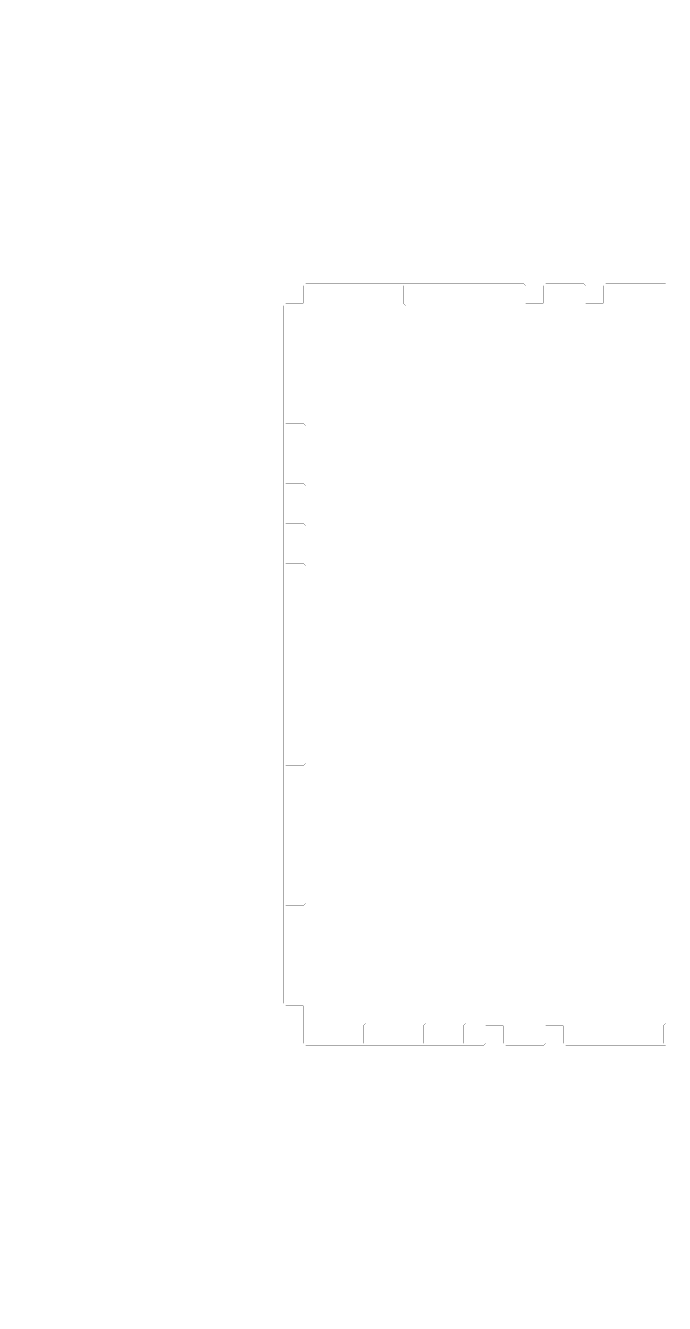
# Model space of a CAD drawing. Header units: metres. Extents: x 0 to 4990, y -4990 to 0.
# Drawn here: x 0 to 2495, y -4990 to 0 of the extents above; entities that cross this region are included whole.
import ezdxf

# ---------------------------------------------------------------- set-up
doc = ezdxf.new("R2010")
doc.units = ezdxf.units.M
doc.layers.add('conductor', color=1, linetype='Continuous')
doc.layers.add('substrate', color=5, linetype='Continuous')

msp = doc.modelspace()

# ---------------------------------------------------------------- linework, layer by layer
at = {"layer": 'conductor', "const_width": 0.5}
msp.add_lwpolyline([(2500, -1093.75), (2490.234375, -1093.75), (2480.46875, -1093.75), (2470.703125, -1093.75), (2460.9375, -1093.75), (2451.171875, -1093.75), (2441.40625, -1093.75), (2431.640625, -1093.75), (2421.875, -1093.75), (2412.109375, -1093.75), (2402.34375, -1093.75), (2392.578125, -1093.75), (2382.8125, -1093.75), (2373.046875, -1093.75), (2363.28125, -1093.75), (2353.515625, -1093.75), (2343.75, -1093.75), (2333.984375, -1093.75), (2324.21875, -1093.75), (2314.453125, -1093.75), (2304.6875, -1093.75), (2294.921875, -1093.75), (2285.15625, -1093.75), (2275.390625, -1093.75), (2265.625, -1093.75), (2255.859375, -1093.75), (2246.09375, -1093.75), (2236.328125, -1093.75), (2226.5625, -1093.75), (2216.796875, -1093.75), (2207.03125, -1093.75), (2197.265625, -1093.75), (2187.5, -1093.75), (2177.734375, -1093.75), (2167.96875, -1093.75), (2158.203125, -1093.75), (2148.4375, -1093.75), (2138.671875, -1093.75), (2128.90625, -1093.75), (2119.140625, -1093.75), (2109.375, -1093.75), (2099.609375, -1093.75), (2089.84375, -1093.75), (2080.078125, -1093.75), (2070.3125, -1093.75), (2060.546875, -1093.75), (2050.78125, -1093.75), (2041.015625, -1093.75), (2031.25, -1093.75), (2021.484375, -1093.75), (2011.71875, -1093.75), (2001.953125, -1093.75), (1992.1875, -1093.75), (1982.421875, -1093.75), (1972.65625, -1093.75), (1962.890625, -1093.75), (1953.125, -1093.75), (1943.359375, -1093.75), (1933.59375, -1093.75), (1923.828125, -1093.75), (1914.0625, -1093.75), (1904.296875, -1093.75), (1894.53125, -1093.75), (1884.765625, -1093.75), (1875, -1093.75), (1865.234375, -1093.75), (1855.46875, -1093.75), (1845.703125, -1093.75), (1835.9375, -1093.75), (1826.171875, -1093.75), (1816.40625, -1093.75), (1806.640625, -1093.75), (1796.875, -1093.75), (1787.109375, -1093.75), (1777.34375, -1093.75), (1767.578125, -1093.75), (1757.8125, -1093.75), (1748.046875, -1093.75), (1738.28125, -1093.75), (1728.515625, -1093.75), (1718.75, -1093.75), (1708.984375, -1093.75), (1699.21875, -1093.75), (1689.453125, -1093.75), (1679.6875, -1093.75), (1669.921875, -1093.75), (1660.15625, -1093.75), (1650.390625, -1093.75), (1640.625, -1093.75), (1630.859375, -1093.75), (1621.09375, -1093.75), (1611.328125, -1093.75), (1601.5625, -1093.75), (1591.796875, -1093.75), (1582.03125, -1093.75), (1572.265625, -1093.75), (1562.5, -1093.75), (1552.734375, -1093.75), (1542.96875, -1093.75), (1533.203125, -1093.75), (1523.4375, -1093.75), (1513.671875, -1093.75), (1503.90625, -1093.75), (1494.140625, -1093.75), (1484.375, -1093.75), (1474.609375, -1083.984375), (1474.609375, -1074.21875), (1474.609375, -1064.453125), (1474.609375, -1054.6875), (1474.609375, -1044.921875), (1474.609375, -1035.15625), (1474.609375, -1025.390625), (1474.609375, -1015.625), (1464.84375, -1015.625), (1455.078125, -1015.625), (1445.3125, -1015.625), (1435.546875, -1015.625), (1425.78125, -1015.625), (1416.015625, -1015.625), (1406.25, -1015.625), (1396.484375, -1015.625), (1386.71875, -1015.625), (1376.953125, -1015.625), (1367.1875, -1015.625), (1357.421875, -1015.625), (1347.65625, -1015.625), (1337.890625, -1015.625), (1328.125, -1015.625), (1318.359375, -1015.625), (1308.59375, -1015.625), (1298.828125, -1015.625), (1289.0625, -1015.625), (1279.296875, -1015.625), (1269.53125, -1015.625), (1259.765625, -1015.625), (1250, -1015.625), (1240.234375, -1015.625), (1230.46875, -1015.625), (1220.703125, -1015.625), (1210.9375, -1015.625), (1201.171875, -1015.625), (1191.40625, -1015.625), (1181.640625, -1015.625), (1171.875, -1015.625), (1162.109375, -1015.625), (1152.34375, -1015.625), (1142.578125, -1015.625), (1132.8125, -1015.625), (1123.046875, -1015.625), (1113.28125, -1015.625), (1103.515625, -1015.625), (1093.75, -1015.625), (1093.75, -1025.390625), (1093.75, -1035.15625), (1093.75, -1044.921875), (1093.75, -1054.6875), (1093.75, -1064.453125), (1093.75, -1074.21875), (1093.75, -1083.984375), (1083.984375, -1093.75), (1074.21875, -1093.75), (1064.453125, -1093.75), (1054.6875, -1093.75), (1044.921875, -1093.75), (1035.15625, -1093.75), (1025.390625, -1093.75), (1015.625, -1093.75), (1015.625, -1103.515625), (1015.625, -1113.28125), (1015.625, -1123.046875), (1015.625, -1132.8125), (1015.625, -1142.578125), (1015.625, -1152.34375), (1015.625, -1162.109375), (1015.625, -1171.875), (1015.625, -1181.640625), (1015.625, -1191.40625), (1015.625, -1201.171875), (1015.625, -1210.9375), (1015.625, -1220.703125), (1015.625, -1230.46875), (1015.625, -1240.234375), (1015.625, -1250), (1015.625, -1259.765625), (1015.625, -1269.53125), (1015.625, -1279.296875), (1015.625, -1289.0625), (1015.625, -1298.828125), (1015.625, -1308.59375), (1015.625, -1318.359375), (1015.625, -1328.125), (1015.625, -1337.890625), (1015.625, -1347.65625), (1015.625, -1357.421875), (1015.625, -1367.1875), (1015.625, -1376.953125), (1015.625, -1386.71875), (1015.625, -1396.484375), (1015.625, -1406.25), (1015.625, -1416.015625), (1015.625, -1425.78125), (1015.625, -1435.546875), (1015.625, -1445.3125), (1015.625, -1455.078125), (1015.625, -1464.84375), (1015.625, -1474.609375), (1015.625, -1484.375), (1015.625, -1494.140625), (1015.625, -1503.90625), (1015.625, -1513.671875), (1015.625, -1523.4375), (1015.625, -1533.203125), (1015.625, -1542.96875), (1015.625, -1552.734375), (1025.390625, -1552.734375), (1035.15625, -1552.734375), (1044.921875, -1552.734375), (1054.6875, -1552.734375), (1064.453125, -1552.734375), (1074.21875, -1552.734375), (1083.984375, -1552.734375), (1093.75, -1562.5), (1093.75, -1572.265625), (1093.75, -1582.03125), (1093.75, -1591.796875), (1093.75, -1601.5625), (1093.75, -1611.328125), (1093.75, -1621.09375), (1093.75, -1630.859375), (1083.984375, -1640.625), (1074.21875, -1640.625), (1064.453125, -1640.625), (1054.6875, -1640.625), (1044.921875, -1640.625), (1035.15625, -1640.625), (1025.390625, -1640.625), (1015.625, -1640.625), (1015.625, -1650.390625), (1015.625, -1660.15625), (1015.625, -1669.921875), (1015.625, -1679.6875), (1015.625, -1689.453125), (1015.625, -1699.21875), (1015.625, -1708.984375), (1015.625, -1718.75), (1015.625, -1728.515625), (1015.625, -1738.28125), (1015.625, -1748.046875), (1015.625, -1757.8125), (1015.625, -1767.578125), (1015.625, -1777.34375), (1015.625, -1787.109375), (1025.390625, -1787.109375), (1035.15625, -1787.109375), (1044.921875, -1787.109375), (1054.6875, -1787.109375), (1064.453125, -1787.109375), (1074.21875, -1787.109375), (1083.984375, -1787.109375), (1093.75, -1796.875), (1093.75, -1806.640625), (1093.75, -1816.40625), (1093.75, -1826.171875), (1093.75, -1835.9375), (1093.75, -1845.703125), (1093.75, -1855.46875), (1093.75, -1865.234375), (1083.984375, -1875), (1074.21875, -1875), (1064.453125, -1875), (1054.6875, -1875), (1044.921875, -1875), (1035.15625, -1875), (1025.390625, -1875), (1015.625, -1875), (1015.625, -1884.765625), (1015.625, -1894.53125), (1015.625, -1904.296875), (1015.625, -1914.0625), (1015.625, -1923.828125), (1015.625, -1933.59375), (1015.625, -1943.359375), (1025.390625, -1943.359375), (1035.15625, -1943.359375), (1044.921875, -1943.359375), (1054.6875, -1943.359375), (1064.453125, -1943.359375), (1074.21875, -1943.359375), (1083.984375, -1943.359375), (1093.75, -1953.125), (1093.75, -1962.890625), (1093.75, -1972.65625), (1093.75, -1982.421875), (1093.75, -1992.1875), (1093.75, -2001.953125), (1093.75, -2011.71875), (1093.75, -2021.484375), (1083.984375, -2031.25), (1074.21875, -2031.25), (1064.453125, -2031.25), (1054.6875, -2031.25), (1044.921875, -2031.25), (1035.15625, -2031.25), (1025.390625, -2031.25), (1015.625, -2031.25), (1015.625, -2041.015625), (1015.625, -2050.78125), (1015.625, -2060.546875), (1015.625, -2070.3125), (1015.625, -2080.078125), (1015.625, -2089.84375), (1015.625, -2099.609375), (1025.390625, -2099.609375), (1035.15625, -2099.609375), (1044.921875, -2099.609375), (1054.6875, -2099.609375), (1064.453125, -2099.609375), (1074.21875, -2099.609375), (1083.984375, -2099.609375), (1093.75, -2109.375), (1093.75, -2119.140625), (1093.75, -2128.90625), (1093.75, -2138.671875), (1093.75, -2148.4375), (1093.75, -2158.203125), (1093.75, -2167.96875), (1093.75, -2177.734375), (1083.984375, -2187.5), (1074.21875, -2187.5), (1064.453125, -2187.5), (1054.6875, -2187.5), (1044.921875, -2187.5), (1035.15625, -2187.5), (1025.390625, -2187.5), (1015.625, -2187.5), (1015.625, -2197.265625), (1015.625, -2207.03125), (1015.625, -2216.796875), (1015.625, -2226.5625), (1015.625, -2236.328125), (1015.625, -2246.09375), (1015.625, -2255.859375), (1015.625, -2265.625), (1015.625, -2275.390625), (1015.625, -2285.15625), (1015.625, -2294.921875), (1015.625, -2304.6875), (1015.625, -2314.453125), (1015.625, -2324.21875), (1015.625, -2333.984375), (1015.625, -2343.75), (1015.625, -2353.515625), (1015.625, -2363.28125), (1015.625, -2373.046875), (1015.625, -2382.8125), (1015.625, -2392.578125), (1015.625, -2402.34375), (1015.625, -2412.109375), (1025.390625, -2412.109375), (1035.15625, -2412.109375), (1044.921875, -2412.109375), (1054.6875, -2412.109375), (1064.453125, -2412.109375), (1074.21875, -2412.109375), (1083.984375, -2412.109375), (1093.75, -2421.875), (1093.75, -2431.640625), (1093.75, -2441.40625), (1093.75, -2451.171875), (1093.75, -2460.9375), (1093.75, -2470.703125), (1093.75, -2480.46875), (1093.75, -2490.234375), (1083.984375, -2500), (1074.21875, -2500), (1064.453125, -2500), (1054.6875, -2500), (1044.921875, -2500), (1035.15625, -2500), (1025.390625, -2500), (1015.625, -2500), (1015.625, -2509.765625), (1015.625, -2519.53125), (1015.625, -2529.296875), (1015.625, -2539.0625), (1015.625, -2548.828125), (1015.625, -2558.59375), (1015.625, -2568.359375), (1015.625, -2578.125), (1015.625, -2587.890625), (1015.625, -2597.65625), (1015.625, -2607.421875), (1015.625, -2617.1875), (1015.625, -2626.953125), (1015.625, -2636.71875), (1015.625, -2646.484375), (1015.625, -2656.25), (1015.625, -2666.015625), (1015.625, -2675.78125), (1015.625, -2685.546875), (1015.625, -2695.3125), (1015.625, -2705.078125), (1015.625, -2714.84375), (1015.625, -2724.609375), (1015.625, -2734.375), (1015.625, -2744.140625), (1015.625, -2753.90625), (1015.625, -2763.671875), (1015.625, -2773.4375), (1015.625, -2783.203125), (1015.625, -2792.96875), (1015.625, -2802.734375), (1025.390625, -2802.734375), (1035.15625, -2802.734375), (1044.921875, -2802.734375), (1054.6875, -2802.734375), (1064.453125, -2802.734375), (1074.21875, -2802.734375), (1083.984375, -2802.734375), (1093.75, -2812.5), (1093.75, -2822.265625), (1093.75, -2832.03125), (1093.75, -2841.796875), (1093.75, -2851.5625), (1093.75, -2861.328125), (1093.75, -2871.09375), (1093.75, -2880.859375), (1083.984375, -2890.625), (1074.21875, -2890.625), (1064.453125, -2890.625), (1054.6875, -2890.625), (1044.921875, -2890.625), (1035.15625, -2890.625), (1025.390625, -2890.625), (1015.625, -2890.625), (1015.625, -2900.390625), (1015.625, -2910.15625), (1015.625, -2919.921875), (1015.625, -2929.6875), (1015.625, -2939.453125), (1015.625, -2949.21875), (1015.625, -2958.984375), (1015.625, -2968.75), (1015.625, -2978.515625), (1015.625, -2988.28125), (1015.625, -2998.046875), (1015.625, -3007.8125), (1015.625, -3017.578125), (1015.625, -3027.34375), (1015.625, -3037.109375), (1015.625, -3046.875), (1015.625, -3056.640625), (1015.625, -3066.40625), (1015.625, -3076.171875), (1015.625, -3085.9375), (1015.625, -3095.703125), (1015.625, -3105.46875), (1015.625, -3115.234375), (1015.625, -3125), (1015.625, -3134.765625), (1015.625, -3144.53125), (1015.625, -3154.296875), (1015.625, -3164.0625), (1015.625, -3173.828125), (1015.625, -3183.59375), (1015.625, -3193.359375), (1015.625, -3203.125), (1015.625, -3212.890625), (1015.625, -3222.65625), (1015.625, -3232.421875), (1015.625, -3242.1875), (1015.625, -3251.953125), (1015.625, -3261.71875), (1015.625, -3271.484375), (1015.625, -3281.25), (1015.625, -3291.015625), (1015.625, -3300.78125), (1015.625, -3310.546875), (1015.625, -3320.3125), (1015.625, -3330.078125), (1015.625, -3339.84375), (1015.625, -3349.609375), (1025.390625, -3349.609375), (1035.15625, -3349.609375), (1044.921875, -3349.609375), (1054.6875, -3349.609375), (1064.453125, -3349.609375), (1074.21875, -3349.609375), (1083.984375, -3349.609375), (1093.75, -3359.375), (1093.75, -3369.140625), (1093.75, -3378.90625), (1093.75, -3388.671875), (1093.75, -3398.4375), (1093.75, -3408.203125), (1093.75, -3417.96875), (1093.75, -3427.734375), (1083.984375, -3437.5), (1074.21875, -3437.5), (1064.453125, -3437.5), (1054.6875, -3437.5), (1044.921875, -3437.5), (1035.15625, -3437.5), (1025.390625, -3437.5), (1015.625, -3437.5), (1015.625, -3447.265625), (1015.625, -3457.03125), (1015.625, -3466.796875), (1015.625, -3476.5625), (1015.625, -3486.328125), (1015.625, -3496.09375), (1015.625, -3505.859375), (1015.625, -3515.625), (1015.625, -3525.390625), (1015.625, -3535.15625), (1015.625, -3544.921875), (1015.625, -3554.6875), (1015.625, -3564.453125), (1015.625, -3574.21875), (1015.625, -3583.984375), (1015.625, -3593.75), (1015.625, -3603.515625), (1015.625, -3613.28125), (1015.625, -3623.046875), (1015.625, -3632.8125), (1015.625, -3642.578125), (1015.625, -3652.34375), (1015.625, -3662.109375), (1015.625, -3671.875), (1015.625, -3681.640625), (1015.625, -3691.40625), (1015.625, -3701.171875), (1015.625, -3710.9375), (1015.625, -3720.703125), (1015.625, -3730.46875), (1015.625, -3740.234375), (1015.625, -3750), (1015.625, -3759.765625), (1015.625, -3769.53125), (1015.625, -3779.296875), (1015.625, -3789.0625), (1015.625, -3798.828125), (1015.625, -3808.59375), (1015.625, -3818.359375), (1025.390625, -3818.359375), (1035.15625, -3818.359375), (1044.921875, -3818.359375), (1054.6875, -3818.359375), (1064.453125, -3818.359375), (1074.21875, -3818.359375), (1083.984375, -3818.359375), (1093.75, -3828.125), (1093.75, -3837.890625), (1093.75, -3847.65625), (1093.75, -3857.421875), (1093.75, -3867.1875), (1093.75, -3876.953125), (1093.75, -3886.71875), (1093.75, -3896.484375), (1093.75, -3906.25), (1093.75, -3916.015625), (1093.75, -3925.78125), (1093.75, -3935.546875), (1093.75, -3945.3125), (1093.75, -3955.078125), (1093.75, -3964.84375), (1093.75, -3974.609375), (1103.515625, -3974.609375), (1113.28125, -3974.609375), (1123.046875, -3974.609375), (1132.8125, -3974.609375), (1142.578125, -3974.609375), (1152.34375, -3974.609375), (1162.109375, -3974.609375), (1171.875, -3974.609375), (1181.640625, -3974.609375), (1191.40625, -3974.609375), (1201.171875, -3974.609375), (1210.9375, -3974.609375), (1220.703125, -3974.609375), (1230.46875, -3974.609375), (1240.234375, -3974.609375), (1250, -3974.609375), (1259.765625, -3974.609375), (1269.53125, -3974.609375), (1279.296875, -3974.609375), (1289.0625, -3974.609375), (1298.828125, -3974.609375), (1308.59375, -3974.609375), (1318.359375, -3974.609375), (1318.359375, -3964.84375), (1318.359375, -3955.078125), (1318.359375, -3945.3125), (1318.359375, -3935.546875), (1318.359375, -3925.78125), (1318.359375, -3916.015625), (1318.359375, -3906.25), (1328.125, -3896.484375), (1337.890625, -3896.484375), (1347.65625, -3896.484375), (1357.421875, -3896.484375), (1367.1875, -3896.484375), (1376.953125, -3896.484375), (1386.71875, -3896.484375), (1396.484375, -3896.484375), (1406.25, -3906.25), (1406.25, -3916.015625), (1406.25, -3925.78125), (1406.25, -3935.546875), (1406.25, -3945.3125), (1406.25, -3955.078125), (1406.25, -3964.84375), (1406.25, -3974.609375), (1416.015625, -3974.609375), (1425.78125, -3974.609375), (1435.546875, -3974.609375), (1445.3125, -3974.609375), (1455.078125, -3974.609375), (1464.84375, -3974.609375), (1474.609375, -3974.609375), (1484.375, -3974.609375), (1494.140625, -3974.609375), (1503.90625, -3974.609375), (1513.671875, -3974.609375), (1523.4375, -3974.609375), (1533.203125, -3974.609375), (1542.96875, -3974.609375), (1552.734375, -3974.609375), (1552.734375, -3964.84375), (1552.734375, -3955.078125), (1552.734375, -3945.3125), (1552.734375, -3935.546875), (1552.734375, -3925.78125), (1552.734375, -3916.015625), (1552.734375, -3906.25), (1562.5, -3896.484375), (1572.265625, -3896.484375), (1582.03125, -3896.484375), (1591.796875, -3896.484375), (1601.5625, -3896.484375), (1611.328125, -3896.484375), (1621.09375, -3896.484375), (1630.859375, -3896.484375), (1640.625, -3906.25), (1640.625, -3916.015625), (1640.625, -3925.78125), (1640.625, -3935.546875), (1640.625, -3945.3125), (1640.625, -3955.078125), (1640.625, -3964.84375), (1640.625, -3974.609375), (1650.390625, -3974.609375), (1660.15625, -3974.609375), (1669.921875, -3974.609375), (1679.6875, -3974.609375), (1689.453125, -3974.609375), (1699.21875, -3974.609375), (1708.984375, -3974.609375), (1708.984375, -3964.84375), (1708.984375, -3955.078125), (1708.984375, -3945.3125), (1708.984375, -3935.546875), (1708.984375, -3925.78125), (1708.984375, -3916.015625), (1708.984375, -3906.25), (1718.75, -3896.484375), (1728.515625, -3896.484375), (1738.28125, -3896.484375), (1748.046875, -3896.484375), (1757.8125, -3896.484375), (1767.578125, -3896.484375), (1777.34375, -3896.484375), (1787.109375, -3896.484375), (1796.875, -3896.484375), (1806.640625, -3896.484375), (1816.40625, -3896.484375), (1826.171875, -3896.484375), (1835.9375, -3896.484375), (1845.703125, -3896.484375), (1855.46875, -3896.484375), (1865.234375, -3896.484375), (1875, -3896.484375), (1884.765625, -3896.484375), (1894.53125, -3896.484375), (1904.296875, -3896.484375), (1914.0625, -3896.484375), (1923.828125, -3896.484375), (1933.59375, -3896.484375), (1943.359375, -3896.484375), (1953.125, -3896.484375), (1962.890625, -3896.484375), (1972.65625, -3896.484375), (1982.421875, -3896.484375), (1992.1875, -3896.484375), (2001.953125, -3896.484375), (2011.71875, -3896.484375), (2021.484375, -3896.484375), (2031.25, -3896.484375), (2041.015625, -3896.484375), (2050.78125, -3896.484375), (2060.546875, -3896.484375), (2070.3125, -3896.484375), (2080.078125, -3896.484375), (2089.84375, -3896.484375), (2099.609375, -3896.484375), (2109.375, -3896.484375), (2119.140625, -3896.484375), (2128.90625, -3896.484375), (2138.671875, -3896.484375), (2148.4375, -3896.484375), (2158.203125, -3896.484375), (2167.96875, -3896.484375), (2177.734375, -3896.484375), (2187.5, -3896.484375), (2197.265625, -3896.484375), (2207.03125, -3896.484375), (2216.796875, -3896.484375), (2226.5625, -3896.484375), (2236.328125, -3896.484375), (2246.09375, -3896.484375), (2255.859375, -3896.484375), (2265.625, -3896.484375), (2275.390625, -3896.484375), (2285.15625, -3896.484375), (2294.921875, -3896.484375), (2304.6875, -3896.484375), (2314.453125, -3896.484375), (2324.21875, -3896.484375), (2333.984375, -3896.484375), (2343.75, -3896.484375), (2353.515625, -3896.484375), (2363.28125, -3896.484375), (2373.046875, -3896.484375), (2382.8125, -3896.484375), (2392.578125, -3896.484375), (2402.34375, -3896.484375), (2412.109375, -3896.484375), (2421.875, -3906.25), (2421.875, -3916.015625), (2421.875, -3925.78125), (2421.875, -3935.546875), (2421.875, -3945.3125), (2421.875, -3955.078125), (2421.875, -3964.84375), (2421.875, -3974.609375), (2431.640625, -3974.609375), (2441.40625, -3974.609375), (2451.171875, -3974.609375), (2460.9375, -3974.609375), (2470.703125, -3974.609375), (2480.46875, -3974.609375), (2490.234375, -3974.609375), (2490.234375, -3964.84375), (2490.234375, -3955.078125), (2490.234375, -3945.3125), (2490.234375, -3935.546875), (2490.234375, -3925.78125), (2490.234375, -3916.015625), (2490.234375, -3906.25), (2500, -3896.484375)], dxfattribs=at)
at = {"layer": 'substrate', "const_width": 0.5}
for points in [[(2500, 0), (2490.234375, 0), (2480.46875, 0), (2470.703125, 0), (2460.9375, 0), (2451.171875, 0), (2441.40625, 0), (2431.640625, 0), (2421.875, 0), (2412.109375, 0), (2402.34375, 0), (2392.578125, 0), (2382.8125, 0), (2373.046875, 0), (2363.28125, 0), (2353.515625, 0), (2343.75, 0), (2333.984375, 0), (2324.21875, 0), (2314.453125, 0), (2304.6875, 0), (2294.921875, 0), (2285.15625, 0), (2275.390625, 0), (2265.625, 0), (2255.859375, 0), (2246.09375, 0), (2236.328125, 0), (2226.5625, 0), (2216.796875, 0), (2207.03125, 0), (2197.265625, 0), (2187.5, 0), (2177.734375, 0), (2167.96875, 0), (2158.203125, 0), (2148.4375, 0), (2138.671875, 0), (2128.90625, 0), (2119.140625, 0), (2109.375, 0), (2099.609375, 0), (2089.84375, 0), (2080.078125, 0), (2070.3125, 0), (2060.546875, 0), (2050.78125, 0), (2041.015625, 0), (2031.25, 0), (2021.484375, 0), (2011.71875, 0), (2001.953125, 0), (1992.1875, 0), (1982.421875, 0), (1972.65625, 0), (1962.890625, 0), (1953.125, 0), (1943.359375, 0), (1933.59375, 0), (1923.828125, 0), (1914.0625, 0), (1904.296875, 0), (1894.53125, 0), (1884.765625, 0), (1875, 0), (1865.234375, 0), (1855.46875, 0), (1845.703125, 0), (1835.9375, 0), (1826.171875, 0), (1816.40625, 0), (1806.640625, 0), (1796.875, 0), (1787.109375, 0), (1777.34375, 0), (1767.578125, 0), (1757.8125, 0), (1748.046875, 0), (1738.28125, 0), (1728.515625, 0), (1718.75, 0), (1708.984375, 0), (1699.21875, 0), (1689.453125, 0), (1679.6875, 0), (1669.921875, 0), (1660.15625, 0), (1650.390625, 0), (1640.625, 0), (1630.859375, 0), (1621.09375, 0), (1611.328125, 0), (1601.5625, 0), (1591.796875, 0), (1582.03125, 0), (1572.265625, 0), (1562.5, 0), (1552.734375, 0), (1542.96875, 0), (1533.203125, 0), (1523.4375, 0), (1513.671875, 0), (1503.90625, 0), (1494.140625, 0), (1484.375, 0), (1474.609375, 0), (1464.84375, 0), (1455.078125, 0), (1445.3125, 0), (1435.546875, 0), (1425.78125, 0), (1416.015625, 0), (1406.25, 0), (1396.484375, 0), (1386.71875, 0), (1376.953125, 0), (1367.1875, 0), (1357.421875, 0), (1347.65625, 0), (1337.890625, 0), (1328.125, 0), (1318.359375, 0), (1308.59375, 0), (1298.828125, 0), (1289.0625, 0), (1279.296875, 0), (1269.53125, 0), (1259.765625, 0), (1250, 0), (1240.234375, 0), (1230.46875, 0), (1220.703125, 0), (1210.9375, 0), (1201.171875, 0), (1191.40625, 0), (1181.640625, 0), (1171.875, 0), (1162.109375, 0), (1152.34375, 0), (1142.578125, 0), (1132.8125, 0), (1123.046875, 0), (1113.28125, 0), (1103.515625, 0), (1093.75, 0), (1083.984375, 0), (1074.21875, 0), (1064.453125, 0), (1054.6875, 0), (1044.921875, 0), (1035.15625, 0), (1025.390625, 0), (1015.625, 0), (1005.859375, 0), (996.09375, 0), (986.328125, 0), (976.5625, 0), (966.796875, 0), (957.03125, 0), (947.265625, 0), (937.5, 0), (927.734375, 0), (917.96875, 0), (908.203125, 0), (898.4375, 0), (888.671875, 0), (878.90625, 0), (869.140625, 0), (859.375, 0), (849.609375, 0), (839.84375, 0), (830.078125, 0), (820.3125, 0), (810.546875, 0), (800.78125, 0), (791.015625, 0), (781.25, 0), (771.484375, 0), (761.71875, 0), (751.953125, 0), (742.1875, 0), (732.421875, 0), (722.65625, 0), (712.890625, 0), (703.125, 0), (693.359375, 0), (683.59375, 0), (673.828125, 0), (664.0625, 0), (654.296875, 0), (644.53125, 0), (634.765625, 0), (625, 0), (615.234375, 0), (605.46875, 0), (595.703125, 0), (585.9375, 0), (576.171875, 0), (566.40625, 0), (556.640625, 0), (546.875, 0), (537.109375, 0), (527.34375, 0), (517.578125, 0), (507.8125, 0), (498.046875, 0), (488.28125, 0), (478.515625, 0), (468.75, 0), (458.984375, 0), (449.21875, 0), (439.453125, 0), (429.6875, 0), (419.921875, 0), (410.15625, 0), (400.390625, 0), (390.625, 0), (380.859375, 0), (371.09375, 0), (361.328125, 0), (351.5625, 0), (341.796875, 0), (332.03125, 0), (322.265625, 0), (312.5, 0), (302.734375, 0), (292.96875, 0), (283.203125, 0), (273.4375, 0), (263.671875, 0), (253.90625, 0), (244.140625, 0), (234.375, 0), (224.609375, 0), (214.84375, 0), (205.078125, 0), (195.3125, 0), (185.546875, 0), (175.78125, 0), (166.015625, 0), (156.25, 0), (146.484375, 0), (136.71875, 0), (126.953125, 0), (117.1875, 0), (107.421875, 0), (97.65625, 0), (87.890625, 0), (78.125, 0), (68.359375, 0), (58.59375, 0), (48.828125, 0), (39.0625, 0), (29.296875, 0), (19.53125, 0), (9.765625, 0), (0, 0), (0, -9.765625), (0, -19.53125), (0, -29.296875), (0, -39.0625), (0, -48.828125), (0, -58.59375), (0, -68.359375), (0, -78.125), (0, -87.890625), (0, -97.65625), (0, -107.421875), (0, -117.1875), (0, -126.953125), (0, -136.71875), (0, -146.484375), (0, -156.25), (0, -166.015625), (0, -175.78125), (0, -185.546875), (0, -195.3125), (0, -205.078125), (0, -214.84375), (0, -224.609375), (0, -234.375), (0, -244.140625), (0, -253.90625), (0, -263.671875), (0, -273.4375), (0, -283.203125), (0, -292.96875), (0, -302.734375), (0, -312.5), (0, -322.265625), (0, -332.03125), (0, -341.796875), (0, -351.5625), (0, -361.328125), (0, -371.09375), (0, -380.859375), (0, -390.625), (0, -400.390625), (0, -410.15625), (0, -419.921875), (0, -429.6875), (0, -439.453125), (0, -449.21875), (0, -458.984375), (0, -468.75), (0, -478.515625), (0, -488.28125), (0, -498.046875), (0, -507.8125), (0, -517.578125), (0, -527.34375), (0, -537.109375), (0, -546.875), (0, -556.640625), (0, -566.40625), (0, -576.171875), (0, -585.9375), (0, -595.703125), (0, -605.46875), (0, -615.234375), (0, -625), (0, -634.765625), (0, -644.53125), (0, -654.296875), (0, -664.0625), (0, -673.828125), (0, -683.59375), (0, -693.359375), (0, -703.125), (0, -712.890625), (0, -722.65625), (0, -732.421875), (0, -742.1875), (0, -751.953125), (0, -761.71875), (0, -771.484375), (0, -781.25), (0, -791.015625), (0, -800.78125), (0, -810.546875), (0, -820.3125), (0, -830.078125), (0, -839.84375), (0, -849.609375), (0, -859.375), (0, -869.140625), (0, -878.90625), (0, -888.671875), (0, -898.4375), (0, -908.203125), (0, -917.96875), (0, -927.734375), (0, -937.5), (0, -947.265625), (0, -957.03125), (0, -966.796875), (0, -976.5625), (0, -986.328125), (0, -996.09375), (0, -1005.859375), (0, -1015.625), (0, -1025.390625), (0, -1035.15625), (0, -1044.921875), (0, -1054.6875), (0, -1064.453125), (0, -1074.21875), (0, -1083.984375), (0, -1093.75), (0, -1103.515625), (0, -1113.28125), (0, -1123.046875), (0, -1132.8125), (0, -1142.578125), (0, -1152.34375), (0, -1162.109375), (0, -1171.875), (0, -1181.640625), (0, -1191.40625), (0, -1201.171875), (0, -1210.9375), (0, -1220.703125), (0, -1230.46875), (0, -1240.234375), (0, -1250), (0, -1259.765625), (0, -1269.53125), (0, -1279.296875), (0, -1289.0625), (0, -1298.828125), (0, -1308.59375), (0, -1318.359375), (0, -1328.125), (0, -1337.890625), (0, -1347.65625), (0, -1357.421875), (0, -1367.1875), (0, -1376.953125), (0, -1386.71875), (0, -1396.484375), (0, -1406.25), (0, -1416.015625), (0, -1425.78125), (0, -1435.546875), (0, -1445.3125), (0, -1455.078125), (0, -1464.84375), (0, -1474.609375), (0, -1484.375), (0, -1494.140625), (0, -1503.90625), (0, -1513.671875), (0, -1523.4375), (0, -1533.203125), (0, -1542.96875), (0, -1552.734375), (0, -1562.5), (0, -1572.265625), (0, -1582.03125), (0, -1591.796875), (0, -1601.5625), (0, -1611.328125), (0, -1621.09375), (0, -1630.859375), (0, -1640.625), (0, -1650.390625), (0, -1660.15625), (0, -1669.921875), (0, -1679.6875), (0, -1689.453125), (0, -1699.21875), (0, -1708.984375), (0, -1718.75), (0, -1728.515625), (0, -1738.28125), (0, -1748.046875), (0, -1757.8125), (0, -1767.578125), (0, -1777.34375), (0, -1787.109375), (0, -1796.875), (0, -1806.640625), (0, -1816.40625), (0, -1826.171875), (0, -1835.9375), (0, -1845.703125), (0, -1855.46875), (0, -1865.234375), (0, -1875), (0, -1884.765625), (0, -1894.53125), (0, -1904.296875), (0, -1914.0625), (0, -1923.828125), (0, -1933.59375), (0, -1943.359375), (0, -1953.125), (0, -1962.890625), (0, -1972.65625), (0, -1982.421875), (0, -1992.1875), (0, -2001.953125), (0, -2011.71875), (0, -2021.484375), (0, -2031.25), (0, -2041.015625), (0, -2050.78125), (0, -2060.546875), (0, -2070.3125), (0, -2080.078125), (0, -2089.84375), (0, -2099.609375), (0, -2109.375), (0, -2119.140625), (0, -2128.90625), (0, -2138.671875), (0, -2148.4375), (0, -2158.203125), (0, -2167.96875), (0, -2177.734375), (0, -2187.5), (0, -2197.265625), (0, -2207.03125), (0, -2216.796875), (0, -2226.5625), (0, -2236.328125), (0, -2246.09375), (0, -2255.859375), (0, -2265.625), (0, -2275.390625), (0, -2285.15625), (0, -2294.921875), (0, -2304.6875), (0, -2314.453125), (0, -2324.21875), (0, -2333.984375), (0, -2343.75), (0, -2353.515625), (0, -2363.28125), (0, -2373.046875), (0, -2382.8125), (0, -2392.578125), (0, -2402.34375), (0, -2412.109375), (0, -2421.875), (0, -2431.640625), (0, -2441.40625), (0, -2451.171875), (0, -2460.9375), (0, -2470.703125), (0, -2480.46875), (0, -2490.234375), (0, -2500), (0, -2509.765625), (0, -2519.53125), (0, -2529.296875), (0, -2539.0625), (0, -2548.828125), (0, -2558.59375), (0, -2568.359375), (0, -2578.125), (0, -2587.890625), (0, -2597.65625), (0, -2607.421875), (0, -2617.1875), (0, -2626.953125), (0, -2636.71875), (0, -2646.484375), (0, -2656.25), (0, -2666.015625), (0, -2675.78125), (0, -2685.546875), (0, -2695.3125), (0, -2705.078125), (0, -2714.84375), (0, -2724.609375), (0, -2734.375), (0, -2744.140625), (0, -2753.90625), (0, -2763.671875), (0, -2773.4375), (0, -2783.203125), (0, -2792.96875), (0, -2802.734375), (0, -2812.5), (0, -2822.265625), (0, -2832.03125), (0, -2841.796875), (0, -2851.5625), (0, -2861.328125), (0, -2871.09375), (0, -2880.859375), (0, -2890.625), (0, -2900.390625), (0, -2910.15625), (0, -2919.921875), (0, -2929.6875), (0, -2939.453125), (0, -2949.21875), (0, -2958.984375), (0, -2968.75), (0, -2978.515625), (0, -2988.28125), (0, -2998.046875), (0, -3007.8125), (0, -3017.578125), (0, -3027.34375), (0, -3037.109375), (0, -3046.875), (0, -3056.640625), (0, -3066.40625), (0, -3076.171875), (0, -3085.9375), (0, -3095.703125), (0, -3105.46875), (0, -3115.234375), (0, -3125), (0, -3134.765625), (0, -3144.53125), (0, -3154.296875), (0, -3164.0625), (0, -3173.828125), (0, -3183.59375), (0, -3193.359375), (0, -3203.125), (0, -3212.890625), (0, -3222.65625), (0, -3232.421875), (0, -3242.1875), (0, -3251.953125), (0, -3261.71875), (0, -3271.484375), (0, -3281.25), (0, -3291.015625), (0, -3300.78125), (0, -3310.546875), (0, -3320.3125), (0, -3330.078125), (0, -3339.84375), (0, -3349.609375), (0, -3359.375), (0, -3369.140625), (0, -3378.90625), (0, -3388.671875), (0, -3398.4375), (0, -3408.203125), (0, -3417.96875), (0, -3427.734375), (0, -3437.5), (0, -3447.265625), (0, -3457.03125), (0, -3466.796875), (0, -3476.5625), (0, -3486.328125), (0, -3496.09375), (0, -3505.859375), (0, -3515.625), (0, -3525.390625), (0, -3535.15625), (0, -3544.921875), (0, -3554.6875), (0, -3564.453125), (0, -3574.21875), (0, -3583.984375), (0, -3593.75), (0, -3603.515625), (0, -3613.28125), (0, -3623.046875), (0, -3632.8125), (0, -3642.578125), (0, -3652.34375), (0, -3662.109375), (0, -3671.875), (0, -3681.640625), (0, -3691.40625), (0, -3701.171875), (0, -3710.9375), (0, -3720.703125), (0, -3730.46875), (0, -3740.234375), (0, -3750), (0, -3759.765625), (0, -3769.53125), (0, -3779.296875), (0, -3789.0625), (0, -3798.828125), (0, -3808.59375), (0, -3818.359375), (0, -3828.125), (0, -3837.890625), (0, -3847.65625), (0, -3857.421875), (0, -3867.1875), (0, -3876.953125), (0, -3886.71875), (0, -3896.484375), (0, -3906.25), (0, -3916.015625), (0, -3925.78125), (0, -3935.546875), (0, -3945.3125), (0, -3955.078125), (0, -3964.84375), (0, -3974.609375), (0, -3984.375), (0, -3994.140625), (0, -4003.90625), (0, -4013.671875), (0, -4023.4375), (0, -4033.203125), (0, -4042.96875), (0, -4052.734375), (0, -4062.5), (0, -4072.265625), (0, -4082.03125), (0, -4091.796875), (0, -4101.5625), (0, -4111.328125), (0, -4121.09375), (0, -4130.859375), (0, -4140.625), (0, -4150.390625), (0, -4160.15625), (0, -4169.921875), (0, -4179.6875), (0, -4189.453125), (0, -4199.21875), (0, -4208.984375), (0, -4218.75), (0, -4228.515625), (0, -4238.28125), (0, -4248.046875), (0, -4257.8125), (0, -4267.578125), (0, -4277.34375), (0, -4287.109375), (0, -4296.875), (0, -4306.640625), (0, -4316.40625), (0, -4326.171875), (0, -4335.9375), (0, -4345.703125), (0, -4355.46875), (0, -4365.234375), (0, -4375), (0, -4384.765625), (0, -4394.53125), (0, -4404.296875), (0, -4414.0625), (0, -4423.828125), (0, -4433.59375), (0, -4443.359375), (0, -4453.125), (0, -4462.890625), (0, -4472.65625), (0, -4482.421875), (0, -4492.1875), (0, -4501.953125), (0, -4511.71875), (0, -4521.484375), (0, -4531.25), (0, -4541.015625), (0, -4550.78125), (0, -4560.546875), (0, -4570.3125), (0, -4580.078125), (0, -4589.84375), (0, -4599.609375), (0, -4609.375), (0, -4619.140625), (0, -4628.90625), (0, -4638.671875), (0, -4648.4375), (0, -4658.203125), (0, -4667.96875), (0, -4677.734375), (0, -4687.5), (0, -4697.265625), (0, -4707.03125), (0, -4716.796875), (0, -4726.5625), (0, -4736.328125), (0, -4746.09375), (0, -4755.859375), (0, -4765.625), (0, -4775.390625), (0, -4785.15625), (0, -4794.921875), (0, -4804.6875), (0, -4814.453125), (0, -4824.21875), (0, -4833.984375), (0, -4843.75), (0, -4853.515625), (0, -4863.28125), (0, -4873.046875), (0, -4882.8125), (0, -4892.578125), (0, -4902.34375), (0, -4912.109375), (0, -4921.875), (0, -4931.640625), (0, -4941.40625), (0, -4951.171875), (0, -4960.9375), (0, -4970.703125), (0, -4980.46875), (0, -4990.234375), (9.765625, -4990.234375), (19.53125, -4990.234375), (29.296875, -4990.234375), (39.0625, -4990.234375), (48.828125, -4990.234375), (58.59375, -4990.234375), (68.359375, -4990.234375), (78.125, -4990.234375), (87.890625, -4990.234375), (97.65625, -4990.234375), (107.421875, -4990.234375), (117.1875, -4990.234375), (126.953125, -4990.234375), (136.71875, -4990.234375), (146.484375, -4990.234375), (156.25, -4990.234375), (166.015625, -4990.234375), (175.78125, -4990.234375), (185.546875, -4990.234375), (195.3125, -4990.234375), (205.078125, -4990.234375), (214.84375, -4990.234375), (224.609375, -4990.234375), (234.375, -4990.234375), (244.140625, -4990.234375), (253.90625, -4990.234375), (263.671875, -4990.234375), (273.4375, -4990.234375), (283.203125, -4990.234375), (292.96875, -4990.234375), (302.734375, -4990.234375), (312.5, -4990.234375), (322.265625, -4990.234375), (332.03125, -4990.234375), (341.796875, -4990.234375), (351.5625, -4990.234375), (361.328125, -4990.234375), (371.09375, -4990.234375), (380.859375, -4990.234375), (390.625, -4990.234375), (400.390625, -4990.234375), (410.15625, -4990.234375), (419.921875, -4990.234375), (429.6875, -4990.234375), (439.453125, -4990.234375), (449.21875, -4990.234375), (458.984375, -4990.234375), (468.75, -4990.234375), (478.515625, -4990.234375), (488.28125, -4990.234375), (498.046875, -4990.234375), (507.8125, -4990.234375), (517.578125, -4990.234375), (527.34375, -4990.234375), (537.109375, -4990.234375), (546.875, -4990.234375), (556.640625, -4990.234375), (566.40625, -4990.234375), (576.171875, -4990.234375), (585.9375, -4990.234375), (595.703125, -4990.234375), (605.46875, -4990.234375), (615.234375, -4990.234375), (625, -4990.234375), (634.765625, -4990.234375), (644.53125, -4990.234375), (654.296875, -4990.234375), (664.0625, -4990.234375), (673.828125, -4990.234375), (683.59375, -4990.234375), (693.359375, -4990.234375), (703.125, -4990.234375), (712.890625, -4990.234375), (722.65625, -4990.234375), (732.421875, -4990.234375), (742.1875, -4990.234375), (751.953125, -4990.234375), (761.71875, -4990.234375), (771.484375, -4990.234375), (781.25, -4990.234375), (791.015625, -4990.234375), (800.78125, -4990.234375), (810.546875, -4990.234375), (820.3125, -4990.234375), (830.078125, -4990.234375), (839.84375, -4990.234375), (849.609375, -4990.234375), (859.375, -4990.234375), (869.140625, -4990.234375), (878.90625, -4990.234375), (888.671875, -4990.234375), (898.4375, -4990.234375), (908.203125, -4990.234375), (917.96875, -4990.234375), (927.734375, -4990.234375), (937.5, -4990.234375), (947.265625, -4990.234375), (957.03125, -4990.234375), (966.796875, -4990.234375), (976.5625, -4990.234375), (986.328125, -4990.234375), (996.09375, -4990.234375), (1005.859375, -4990.234375), (1015.625, -4990.234375), (1025.390625, -4990.234375), (1035.15625, -4990.234375), (1044.921875, -4990.234375), (1054.6875, -4990.234375), (1064.453125, -4990.234375), (1074.21875, -4990.234375), (1083.984375, -4990.234375), (1093.75, -4990.234375), (1103.515625, -4990.234375), (1113.28125, -4990.234375), (1123.046875, -4990.234375), (1132.8125, -4990.234375), (1142.578125, -4990.234375), (1152.34375, -4990.234375), (1162.109375, -4990.234375), (1171.875, -4990.234375), (1181.640625, -4990.234375), (1191.40625, -4990.234375), (1201.171875, -4990.234375), (1210.9375, -4990.234375), (1220.703125, -4990.234375), (1230.46875, -4990.234375), (1240.234375, -4990.234375), (1250, -4990.234375), (1259.765625, -4990.234375), (1269.53125, -4990.234375), (1279.296875, -4990.234375), (1289.0625, -4990.234375), (1298.828125, -4990.234375), (1308.59375, -4990.234375), (1318.359375, -4990.234375), (1328.125, -4990.234375), (1337.890625, -4990.234375), (1347.65625, -4990.234375), (1357.421875, -4990.234375), (1367.1875, -4990.234375), (1376.953125, -4990.234375), (1386.71875, -4990.234375), (1396.484375, -4990.234375), (1406.25, -4990.234375), (1416.015625, -4990.234375), (1425.78125, -4990.234375), (1435.546875, -4990.234375), (1445.3125, -4990.234375), (1455.078125, -4990.234375), (1464.84375, -4990.234375), (1474.609375, -4990.234375), (1484.375, -4990.234375), (1494.140625, -4990.234375), (1503.90625, -4990.234375), (1513.671875, -4990.234375), (1523.4375, -4990.234375), (1533.203125, -4990.234375), (1542.96875, -4990.234375), (1552.734375, -4990.234375), (1562.5, -4990.234375), (1572.265625, -4990.234375), (1582.03125, -4990.234375), (1591.796875, -4990.234375), (1601.5625, -4990.234375), (1611.328125, -4990.234375), (1621.09375, -4990.234375), (1630.859375, -4990.234375), (1640.625, -4990.234375), (1650.390625, -4990.234375), (1660.15625, -4990.234375), (1669.921875, -4990.234375), (1679.6875, -4990.234375), (1689.453125, -4990.234375), (1699.21875, -4990.234375), (1708.984375, -4990.234375), (1718.75, -4990.234375), (1728.515625, -4990.234375), (1738.28125, -4990.234375), (1748.046875, -4990.234375), (1757.8125, -4990.234375), (1767.578125, -4990.234375), (1777.34375, -4990.234375), (1787.109375, -4990.234375), (1796.875, -4990.234375), (1806.640625, -4990.234375), (1816.40625, -4990.234375), (1826.171875, -4990.234375), (1835.9375, -4990.234375), (1845.703125, -4990.234375), (1855.46875, -4990.234375), (1865.234375, -4990.234375), (1875, -4990.234375), (1884.765625, -4990.234375), (1894.53125, -4990.234375), (1904.296875, -4990.234375), (1914.0625, -4990.234375), (1923.828125, -4990.234375), (1933.59375, -4990.234375), (1943.359375, -4990.234375), (1953.125, -4990.234375), (1962.890625, -4990.234375), (1972.65625, -4990.234375), (1982.421875, -4990.234375), (1992.1875, -4990.234375), (2001.953125, -4990.234375), (2011.71875, -4990.234375), (2021.484375, -4990.234375), (2031.25, -4990.234375), (2041.015625, -4990.234375), (2050.78125, -4990.234375), (2060.546875, -4990.234375), (2070.3125, -4990.234375), (2080.078125, -4990.234375), (2089.84375, -4990.234375), (2099.609375, -4990.234375), (2109.375, -4990.234375), (2119.140625, -4990.234375), (2128.90625, -4990.234375), (2138.671875, -4990.234375), (2148.4375, -4990.234375), (2158.203125, -4990.234375), (2167.96875, -4990.234375), (2177.734375, -4990.234375), (2187.5, -4990.234375), (2197.265625, -4990.234375), (2207.03125, -4990.234375), (2216.796875, -4990.234375), (2226.5625, -4990.234375), (2236.328125, -4990.234375), (2246.09375, -4990.234375), (2255.859375, -4990.234375), (2265.625, -4990.234375), (2275.390625, -4990.234375), (2285.15625, -4990.234375), (2294.921875, -4990.234375), (2304.6875, -4990.234375), (2314.453125, -4990.234375), (2324.21875, -4990.234375), (2333.984375, -4990.234375), (2343.75, -4990.234375), (2353.515625, -4990.234375), (2363.28125, -4990.234375), (2373.046875, -4990.234375), (2382.8125, -4990.234375), (2392.578125, -4990.234375), (2402.34375, -4990.234375), (2412.109375, -4990.234375), (2421.875, -4990.234375), (2431.640625, -4990.234375), (2441.40625, -4990.234375), (2451.171875, -4990.234375), (2460.9375, -4990.234375), (2470.703125, -4990.234375), (2480.46875, -4990.234375), (2490.234375, -4990.234375), (2500, -4990.234375)], [(2500, -3984.375), (2490.234375, -3984.375), (2480.46875, -3984.375), (2470.703125, -3984.375), (2460.9375, -3984.375), (2451.171875, -3984.375), (2441.40625, -3984.375), (2431.640625, -3984.375), (2421.875, -3984.375), (2412.109375, -3984.375), (2402.34375, -3984.375), (2392.578125, -3984.375), (2382.8125, -3984.375), (2373.046875, -3984.375), (2363.28125, -3984.375), (2353.515625, -3984.375), (2343.75, -3984.375), (2333.984375, -3984.375), (2324.21875, -3984.375), (2314.453125, -3984.375), (2304.6875, -3984.375), (2294.921875, -3984.375), (2285.15625, -3984.375), (2275.390625, -3984.375), (2265.625, -3984.375), (2255.859375, -3984.375), (2246.09375, -3984.375), (2236.328125, -3984.375), (2226.5625, -3984.375), (2216.796875, -3984.375), (2207.03125, -3984.375), (2197.265625, -3984.375), (2187.5, -3984.375), (2177.734375, -3984.375), (2167.96875, -3984.375), (2158.203125, -3984.375), (2148.4375, -3984.375), (2138.671875, -3984.375), (2128.90625, -3984.375), (2119.140625, -3984.375), (2109.375, -3984.375), (2099.609375, -3974.609375), (2099.609375, -3964.84375), (2099.609375, -3955.078125), (2099.609375, -3945.3125), (2099.609375, -3935.546875), (2099.609375, -3925.78125), (2099.609375, -3916.015625), (2099.609375, -3906.25), (2089.84375, -3906.25), (2080.078125, -3906.25), (2070.3125, -3906.25), (2060.546875, -3906.25), (2050.78125, -3906.25), (2041.015625, -3906.25), (2031.25, -3906.25), (2031.25, -3916.015625), (2031.25, -3925.78125), (2031.25, -3935.546875), (2031.25, -3945.3125), (2031.25, -3955.078125), (2031.25, -3964.84375), (2031.25, -3974.609375), (2021.484375, -3984.375), (2011.71875, -3984.375), (2001.953125, -3984.375), (1992.1875, -3984.375), (1982.421875, -3984.375), (1972.65625, -3984.375), (1962.890625, -3984.375), (1953.125, -3984.375), (1943.359375, -3984.375), (1933.59375, -3984.375), (1923.828125, -3984.375), (1914.0625, -3984.375), (1904.296875, -3984.375), (1894.53125, -3984.375), (1884.765625, -3984.375), (1875, -3984.375), (1865.234375, -3974.609375), (1865.234375, -3964.84375), (1865.234375, -3955.078125), (1865.234375, -3945.3125), (1865.234375, -3935.546875), (1865.234375, -3925.78125), (1865.234375, -3916.015625), (1865.234375, -3906.25), (1855.46875, -3906.25), (1845.703125, -3906.25), (1835.9375, -3906.25), (1826.171875, -3906.25), (1816.40625, -3906.25), (1806.640625, -3906.25), (1796.875, -3906.25), (1796.875, -3916.015625), (1796.875, -3925.78125), (1796.875, -3935.546875), (1796.875, -3945.3125), (1796.875, -3955.078125), (1796.875, -3964.84375), (1796.875, -3974.609375), (1787.109375, -3984.375), (1777.34375, -3984.375), (1767.578125, -3984.375), (1757.8125, -3984.375), (1748.046875, -3984.375), (1738.28125, -3984.375), (1728.515625, -3984.375), (1718.75, -3984.375), (1708.984375, -3984.375), (1699.21875, -3984.375), (1689.453125, -3984.375), (1679.6875, -3984.375), (1669.921875, -3984.375), (1660.15625, -3984.375), (1650.390625, -3984.375), (1640.625, -3984.375), (1630.859375, -3984.375), (1621.09375, -3984.375), (1611.328125, -3984.375), (1601.5625, -3984.375), (1591.796875, -3984.375), (1582.03125, -3984.375), (1572.265625, -3984.375), (1562.5, -3984.375), (1552.734375, -3984.375), (1542.96875, -3984.375), (1533.203125, -3984.375), (1523.4375, -3984.375), (1513.671875, -3984.375), (1503.90625, -3984.375), (1494.140625, -3984.375), (1484.375, -3984.375), (1474.609375, -3984.375), (1464.84375, -3984.375), (1455.078125, -3984.375), (1445.3125, -3984.375), (1435.546875, -3984.375), (1425.78125, -3984.375), (1416.015625, -3984.375), (1406.25, -3984.375), (1396.484375, -3984.375), (1386.71875, -3984.375), (1376.953125, -3984.375), (1367.1875, -3984.375), (1357.421875, -3984.375), (1347.65625, -3984.375), (1337.890625, -3984.375), (1328.125, -3984.375), (1318.359375, -3984.375), (1308.59375, -3984.375), (1298.828125, -3984.375), (1289.0625, -3984.375), (1279.296875, -3984.375), (1269.53125, -3984.375), (1259.765625, -3984.375), (1250, -3984.375), (1240.234375, -3984.375), (1230.46875, -3984.375), (1220.703125, -3984.375), (1210.9375, -3984.375), (1201.171875, -3984.375), (1191.40625, -3984.375), (1181.640625, -3984.375), (1171.875, -3984.375), (1162.109375, -3984.375), (1152.34375, -3984.375), (1142.578125, -3984.375), (1132.8125, -3984.375), (1123.046875, -3984.375), (1113.28125, -3984.375), (1103.515625, -3984.375), (1093.75, -3984.375), (1083.984375, -3974.609375), (1083.984375, -3964.84375), (1083.984375, -3955.078125), (1083.984375, -3945.3125), (1083.984375, -3935.546875), (1083.984375, -3925.78125), (1083.984375, -3916.015625), (1083.984375, -3906.25), (1083.984375, -3896.484375), (1083.984375, -3886.71875), (1083.984375, -3876.953125), (1083.984375, -3867.1875), (1083.984375, -3857.421875), (1083.984375, -3847.65625), (1083.984375, -3837.890625), (1083.984375, -3828.125), (1074.21875, -3828.125), (1064.453125, -3828.125), (1054.6875, -3828.125), (1044.921875, -3828.125), (1035.15625, -3828.125), (1025.390625, -3828.125), (1015.625, -3828.125), (1005.859375, -3818.359375), (1005.859375, -3808.59375), (1005.859375, -3798.828125), (1005.859375, -3789.0625), (1005.859375, -3779.296875), (1005.859375, -3769.53125), (1005.859375, -3759.765625), (1005.859375, -3750), (1005.859375, -3740.234375), (1005.859375, -3730.46875), (1005.859375, -3720.703125), (1005.859375, -3710.9375), (1005.859375, -3701.171875), (1005.859375, -3691.40625), (1005.859375, -3681.640625), (1005.859375, -3671.875), (1005.859375, -3662.109375), (1005.859375, -3652.34375), (1005.859375, -3642.578125), (1005.859375, -3632.8125), (1005.859375, -3623.046875), (1005.859375, -3613.28125), (1005.859375, -3603.515625), (1005.859375, -3593.75), (1005.859375, -3583.984375), (1005.859375, -3574.21875), (1005.859375, -3564.453125), (1005.859375, -3554.6875), (1005.859375, -3544.921875), (1005.859375, -3535.15625), (1005.859375, -3525.390625), (1005.859375, -3515.625), (1005.859375, -3505.859375), (1005.859375, -3496.09375), (1005.859375, -3486.328125), (1005.859375, -3476.5625), (1005.859375, -3466.796875), (1005.859375, -3457.03125), (1005.859375, -3447.265625), (1005.859375, -3437.5), (1005.859375, -3427.734375), (1005.859375, -3417.96875), (1005.859375, -3408.203125), (1005.859375, -3398.4375), (1005.859375, -3388.671875), (1005.859375, -3378.90625), (1005.859375, -3369.140625), (1005.859375, -3359.375), (1005.859375, -3349.609375), (1005.859375, -3339.84375), (1005.859375, -3330.078125), (1005.859375, -3320.3125), (1005.859375, -3310.546875), (1005.859375, -3300.78125), (1005.859375, -3291.015625), (1005.859375, -3281.25), (1005.859375, -3271.484375), (1005.859375, -3261.71875), (1005.859375, -3251.953125), (1005.859375, -3242.1875), (1005.859375, -3232.421875), (1005.859375, -3222.65625), (1005.859375, -3212.890625), (1005.859375, -3203.125), (1005.859375, -3193.359375), (1005.859375, -3183.59375), (1005.859375, -3173.828125), (1005.859375, -3164.0625), (1005.859375, -3154.296875), (1005.859375, -3144.53125), (1005.859375, -3134.765625), (1005.859375, -3125), (1005.859375, -3115.234375), (1005.859375, -3105.46875), (1005.859375, -3095.703125), (1005.859375, -3085.9375), (1005.859375, -3076.171875), (1005.859375, -3066.40625), (1005.859375, -3056.640625), (1005.859375, -3046.875), (1005.859375, -3037.109375), (1005.859375, -3027.34375), (1005.859375, -3017.578125), (1005.859375, -3007.8125), (1005.859375, -2998.046875), (1005.859375, -2988.28125), (1005.859375, -2978.515625), (1005.859375, -2968.75), (1005.859375, -2958.984375), (1005.859375, -2949.21875), (1005.859375, -2939.453125), (1005.859375, -2929.6875), (1005.859375, -2919.921875), (1005.859375, -2910.15625), (1005.859375, -2900.390625), (1005.859375, -2890.625), (1005.859375, -2880.859375), (1005.859375, -2871.09375), (1005.859375, -2861.328125), (1005.859375, -2851.5625), (1005.859375, -2841.796875), (1005.859375, -2832.03125), (1005.859375, -2822.265625), (1005.859375, -2812.5), (1005.859375, -2802.734375), (1005.859375, -2792.96875), (1005.859375, -2783.203125), (1005.859375, -2773.4375), (1005.859375, -2763.671875), (1005.859375, -2753.90625), (1005.859375, -2744.140625), (1005.859375, -2734.375), (1005.859375, -2724.609375), (1005.859375, -2714.84375), (1005.859375, -2705.078125), (1005.859375, -2695.3125), (1005.859375, -2685.546875), (1005.859375, -2675.78125), (1005.859375, -2666.015625), (1005.859375, -2656.25), (1005.859375, -2646.484375), (1005.859375, -2636.71875), (1005.859375, -2626.953125), (1005.859375, -2617.1875), (1005.859375, -2607.421875), (1005.859375, -2597.65625), (1005.859375, -2587.890625), (1005.859375, -2578.125), (1005.859375, -2568.359375), (1005.859375, -2558.59375), (1005.859375, -2548.828125), (1005.859375, -2539.0625), (1005.859375, -2529.296875), (1005.859375, -2519.53125), (1005.859375, -2509.765625), (1005.859375, -2500), (1005.859375, -2490.234375), (1005.859375, -2480.46875), (1005.859375, -2470.703125), (1005.859375, -2460.9375), (1005.859375, -2451.171875), (1005.859375, -2441.40625), (1005.859375, -2431.640625), (1005.859375, -2421.875), (1005.859375, -2412.109375), (1005.859375, -2402.34375), (1005.859375, -2392.578125), (1005.859375, -2382.8125), (1005.859375, -2373.046875), (1005.859375, -2363.28125), (1005.859375, -2353.515625), (1005.859375, -2343.75), (1005.859375, -2333.984375), (1005.859375, -2324.21875), (1005.859375, -2314.453125), (1005.859375, -2304.6875), (1005.859375, -2294.921875), (1005.859375, -2285.15625), (1005.859375, -2275.390625), (1005.859375, -2265.625), (1005.859375, -2255.859375), (1005.859375, -2246.09375), (1005.859375, -2236.328125), (1005.859375, -2226.5625), (1005.859375, -2216.796875), (1005.859375, -2207.03125), (1005.859375, -2197.265625), (1005.859375, -2187.5), (1005.859375, -2177.734375), (1005.859375, -2167.96875), (1005.859375, -2158.203125), (1005.859375, -2148.4375), (1005.859375, -2138.671875), (1005.859375, -2128.90625), (1005.859375, -2119.140625), (1005.859375, -2109.375), (1005.859375, -2099.609375), (1005.859375, -2089.84375), (1005.859375, -2080.078125), (1005.859375, -2070.3125), (1005.859375, -2060.546875), (1005.859375, -2050.78125), (1005.859375, -2041.015625), (1005.859375, -2031.25), (1005.859375, -2021.484375), (1005.859375, -2011.71875), (1005.859375, -2001.953125), (1005.859375, -1992.1875), (1005.859375, -1982.421875), (1005.859375, -1972.65625), (1005.859375, -1962.890625), (1005.859375, -1953.125), (1005.859375, -1943.359375), (1005.859375, -1933.59375), (1005.859375, -1923.828125), (1005.859375, -1914.0625), (1005.859375, -1904.296875), (1005.859375, -1894.53125), (1005.859375, -1884.765625), (1005.859375, -1875), (1005.859375, -1865.234375), (1005.859375, -1855.46875), (1005.859375, -1845.703125), (1005.859375, -1835.9375), (1005.859375, -1826.171875), (1005.859375, -1816.40625), (1005.859375, -1806.640625), (1005.859375, -1796.875), (1005.859375, -1787.109375), (1005.859375, -1777.34375), (1005.859375, -1767.578125), (1005.859375, -1757.8125), (1005.859375, -1748.046875), (1005.859375, -1738.28125), (1005.859375, -1728.515625), (1005.859375, -1718.75), (1005.859375, -1708.984375), (1005.859375, -1699.21875), (1005.859375, -1689.453125), (1005.859375, -1679.6875), (1005.859375, -1669.921875), (1005.859375, -1660.15625), (1005.859375, -1650.390625), (1005.859375, -1640.625), (1005.859375, -1630.859375), (1005.859375, -1621.09375), (1005.859375, -1611.328125), (1005.859375, -1601.5625), (1005.859375, -1591.796875), (1005.859375, -1582.03125), (1005.859375, -1572.265625), (1005.859375, -1562.5), (1005.859375, -1552.734375), (1005.859375, -1542.96875), (1005.859375, -1533.203125), (1005.859375, -1523.4375), (1005.859375, -1513.671875), (1005.859375, -1503.90625), (1005.859375, -1494.140625), (1005.859375, -1484.375), (1005.859375, -1474.609375), (1005.859375, -1464.84375), (1005.859375, -1455.078125), (1005.859375, -1445.3125), (1005.859375, -1435.546875), (1005.859375, -1425.78125), (1005.859375, -1416.015625), (1005.859375, -1406.25), (1005.859375, -1396.484375), (1005.859375, -1386.71875), (1005.859375, -1376.953125), (1005.859375, -1367.1875), (1005.859375, -1357.421875), (1005.859375, -1347.65625), (1005.859375, -1337.890625), (1005.859375, -1328.125), (1005.859375, -1318.359375), (1005.859375, -1308.59375), (1005.859375, -1298.828125), (1005.859375, -1289.0625), (1005.859375, -1279.296875), (1005.859375, -1269.53125), (1005.859375, -1259.765625), (1005.859375, -1250), (1005.859375, -1240.234375), (1005.859375, -1230.46875), (1005.859375, -1220.703125), (1005.859375, -1210.9375), (1005.859375, -1201.171875), (1005.859375, -1191.40625), (1005.859375, -1181.640625), (1005.859375, -1171.875), (1005.859375, -1162.109375), (1005.859375, -1152.34375), (1005.859375, -1142.578125), (1005.859375, -1132.8125), (1005.859375, -1123.046875), (1005.859375, -1113.28125), (1005.859375, -1103.515625), (1005.859375, -1093.75), (1015.625, -1083.984375), (1025.390625, -1083.984375), (1035.15625, -1083.984375), (1044.921875, -1083.984375), (1054.6875, -1083.984375), (1064.453125, -1083.984375), (1074.21875, -1083.984375), (1083.984375, -1083.984375), (1083.984375, -1074.21875), (1083.984375, -1064.453125), (1083.984375, -1054.6875), (1083.984375, -1044.921875), (1083.984375, -1035.15625), (1083.984375, -1025.390625), (1083.984375, -1015.625), (1093.75, -1005.859375), (1103.515625, -1005.859375), (1113.28125, -1005.859375), (1123.046875, -1005.859375), (1132.8125, -1005.859375), (1142.578125, -1005.859375), (1152.34375, -1005.859375), (1162.109375, -1005.859375), (1171.875, -1005.859375), (1181.640625, -1005.859375), (1191.40625, -1005.859375), (1201.171875, -1005.859375), (1210.9375, -1005.859375), (1220.703125, -1005.859375), (1230.46875, -1005.859375), (1240.234375, -1005.859375), (1250, -1005.859375), (1259.765625, -1005.859375), (1269.53125, -1005.859375), (1279.296875, -1005.859375), (1289.0625, -1005.859375), (1298.828125, -1005.859375), (1308.59375, -1005.859375), (1318.359375, -1005.859375), (1328.125, -1005.859375), (1337.890625, -1005.859375), (1347.65625, -1005.859375), (1357.421875, -1005.859375), (1367.1875, -1005.859375), (1376.953125, -1005.859375), (1386.71875, -1005.859375), (1396.484375, -1005.859375), (1406.25, -1005.859375), (1416.015625, -1005.859375), (1425.78125, -1005.859375), (1435.546875, -1005.859375), (1445.3125, -1005.859375), (1455.078125, -1005.859375), (1464.84375, -1005.859375), (1474.609375, -1005.859375), (1484.375, -1005.859375), (1494.140625, -1005.859375), (1503.90625, -1005.859375), (1513.671875, -1005.859375), (1523.4375, -1005.859375), (1533.203125, -1005.859375), (1542.96875, -1005.859375), (1552.734375, -1005.859375), (1562.5, -1005.859375), (1572.265625, -1005.859375), (1582.03125, -1005.859375), (1591.796875, -1005.859375), (1601.5625, -1005.859375), (1611.328125, -1005.859375), (1621.09375, -1005.859375), (1630.859375, -1005.859375), (1640.625, -1005.859375), (1650.390625, -1005.859375), (1660.15625, -1005.859375), (1669.921875, -1005.859375), (1679.6875, -1005.859375), (1689.453125, -1005.859375), (1699.21875, -1005.859375), (1708.984375, -1005.859375), (1718.75, -1005.859375), (1728.515625, -1005.859375), (1738.28125, -1005.859375), (1748.046875, -1005.859375), (1757.8125, -1005.859375), (1767.578125, -1005.859375), (1777.34375, -1005.859375), (1787.109375, -1005.859375), (1796.875, -1005.859375), (1806.640625, -1005.859375), (1816.40625, -1005.859375), (1826.171875, -1005.859375), (1835.9375, -1005.859375), (1845.703125, -1005.859375), (1855.46875, -1005.859375), (1865.234375, -1005.859375), (1875, -1005.859375), (1884.765625, -1005.859375), (1894.53125, -1005.859375), (1904.296875, -1005.859375), (1914.0625, -1005.859375), (1923.828125, -1005.859375), (1933.59375, -1005.859375), (1943.359375, -1005.859375), (1953.125, -1015.625), (1953.125, -1025.390625), (1953.125, -1035.15625), (1953.125, -1044.921875), (1953.125, -1054.6875), (1953.125, -1064.453125), (1953.125, -1074.21875), (1953.125, -1083.984375), (1962.890625, -1083.984375), (1972.65625, -1083.984375), (1982.421875, -1083.984375), (1992.1875, -1083.984375), (2001.953125, -1083.984375), (2011.71875, -1083.984375), (2021.484375, -1083.984375), (2021.484375, -1074.21875), (2021.484375, -1064.453125), (2021.484375, -1054.6875), (2021.484375, -1044.921875), (2021.484375, -1035.15625), (2021.484375, -1025.390625), (2021.484375, -1015.625), (2031.25, -1005.859375), (2041.015625, -1005.859375), (2050.78125, -1005.859375), (2060.546875, -1005.859375), (2070.3125, -1005.859375), (2080.078125, -1005.859375), (2089.84375, -1005.859375), (2099.609375, -1005.859375), (2109.375, -1005.859375), (2119.140625, -1005.859375), (2128.90625, -1005.859375), (2138.671875, -1005.859375), (2148.4375, -1005.859375), (2158.203125, -1005.859375), (2167.96875, -1005.859375), (2177.734375, -1005.859375), (2187.5, -1015.625), (2187.5, -1025.390625), (2187.5, -1035.15625), (2187.5, -1044.921875), (2187.5, -1054.6875), (2187.5, -1064.453125), (2187.5, -1074.21875), (2187.5, -1083.984375), (2197.265625, -1083.984375), (2207.03125, -1083.984375), (2216.796875, -1083.984375), (2226.5625, -1083.984375), (2236.328125, -1083.984375), (2246.09375, -1083.984375), (2255.859375, -1083.984375), (2255.859375, -1074.21875), (2255.859375, -1064.453125), (2255.859375, -1054.6875), (2255.859375, -1044.921875), (2255.859375, -1035.15625), (2255.859375, -1025.390625), (2255.859375, -1015.625), (2265.625, -1005.859375), (2275.390625, -1005.859375), (2285.15625, -1005.859375), (2294.921875, -1005.859375), (2304.6875, -1005.859375), (2314.453125, -1005.859375), (2324.21875, -1005.859375), (2333.984375, -1005.859375), (2343.75, -1005.859375), (2353.515625, -1005.859375), (2363.28125, -1005.859375), (2373.046875, -1005.859375), (2382.8125, -1005.859375), (2392.578125, -1005.859375), (2402.34375, -1005.859375), (2412.109375, -1005.859375), (2421.875, -1005.859375), (2431.640625, -1005.859375), (2441.40625, -1005.859375), (2451.171875, -1005.859375), (2460.9375, -1005.859375), (2470.703125, -1005.859375), (2480.46875, -1005.859375), (2490.234375, -1005.859375), (2500, -1005.859375)]]:
    msp.add_lwpolyline(points, dxfattribs=at)

doc.saveas('drawing.dxf')
